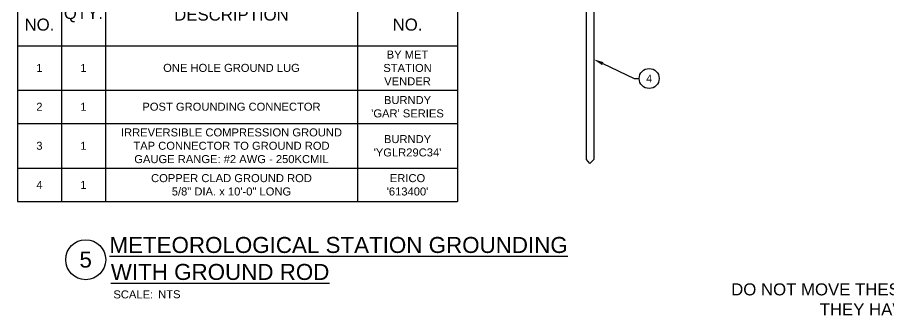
# Model space of a CAD drawing. Header units: feet. Extents: x 0.3 to 98.5, y -18.6 to 31.5.
# Drawn here: x 0.42 to 11.31, y -18.6 to -14.88 of the extents above; entities that cross this region are included whole.
import ezdxf
from ezdxf import colors
from ezdxf.entities.mleader import LeaderData, LeaderLine
from ezdxf.enums import TextEntityAlignment as Align
from ezdxf.math import Vec2, Vec3

# ---------------------------------------------------------------- set-up
doc = ezdxf.new("R2010")
doc.units = ezdxf.units.FT
doc.header["$MEASUREMENT"] = 0
for name, color, linetype in [('E-DETL', 1, 'Continuous'), ('G-ANNO-TEXT', 1, 'Continuous'), ('G-ANNO-TEXT @ 1', 1, 'Continuous')]:
    doc.layers.add(name, color=color, linetype=linetype)
doc.layers.add('G-NPLT', color=67, linetype='Continuous', plot=False)
doc.styles.add('NEI-A', font='arial.ttf')
doc.styles.get("Standard").update_dxf_attribs({"font": 'arial.ttf'})

# ---------------------------------------------------------------- blocks, each defined once
blk = doc.blocks.new('*T31')
at = {"layer": 'G-ANNO-TEXT', "color": 0, "linetype": 'ByBlock', "lineweight": -2, "transparency": 16777216}
for p, q in [((0, 0), (5.5, 0)), ((0, 0), (0, -3.169995116264747)), ((5.5, 0), (5.5, -3.169995116264747)), ((0, -0.4499999999999993), (5.5, -0.4499999999999993)), ((0.55, -0.4499999999999993), (0.55, -3.169995116264747)), ((1.1, -0.4499999999999993), (1.1, -3.169995116264747)), ((4.25, -0.4499999999999993), (4.25, -3.169995116264747)), ((0, -1.225218281036835), (5.5, -1.225218281036835)), ((0, -1.780325147794452), (5.5, -1.780325147794452)), ((0, -2.195014611338376), (5.5, -2.195014611338376)), ((0, -2.755305652720821), (5.5, -2.755305652720821)), ((0, -3.169995116264747), (5.5, -3.169995116264747))]:
    blk.add_line(p, q, dxfattribs=at)
at = {"layer": 'G-ANNO-TEXT', "color": 0, "transparency": 16777216, "attachment_point": 5, "style": 'NEI-A'}
for s, insert, char_height, width in [('BILL OF MATERIALS', (2.75, -0.2250000000000014), 0.2, 5.38), ('ITEM\\PNO.', (0.275, -0.837609140518417), 0.15, 0.43), ('MFR. CAT. NO.', (4.875, -0.837609140518417), 0.15, 1.13), ('QTY.', (0.8250000000000002, -0.837609140518417), 0.15, 0.43), ('DESCRIPTION', (2.675, -0.837609140518417), 0.15, 3.03), ('BY MET STATION VENDER', (4.875, -1.502771714415644), 0.1, 1.13), ('1', (0.275, -1.502771714415644), 0.1, 0.43), ('1', (0.8250000000000002, -1.502771714415644), 0.1, 0.43), ('ONE HOLE GROUND LUG', (2.675, -1.502771714415644), 0.1, 3.03), ('2', (0.275, -1.987669879566415), 0.1, 0.43), ('1', (0.8250000000000002, -1.987669879566415), 0.1, 0.43), ('POST GROUNDING CONNECTOR', (2.675, -1.987669879566415), 0.1, 3.03), ("BURNDY\\P'GAR' SERIES", (4.875, -1.987669879566415), 0.1, 1.13), ('\\A1;IRREVERSIBLE COMPRESSION GROUND\\PTAP CONNECTOR TO GROUND ROD\\PGAUGE RANGE: #2 AWG - 250KCMIL', (2.675, -2.475160132029597), 0.1, 3.03), ("BURNDY\\P'YGLR29C34'", (4.875, -2.475160132029597), 0.1, 1.13), ('3', (0.275, -2.475160132029597), 0.1, 0.43), ('1', (0.8250000000000002, -2.475160132029597), 0.1, 0.43), ('\\A1;COPPER CLAD GROUND ROD \\P5/8" DIA. x 10\'-0" LONG', (2.675, -2.962650384492783), 0.1, 3.03), ("ERICO\\P'613400'", (4.875, -2.962650384492783), 0.1, 1.13), ('4', (0.275, -2.962650384492783), 0.1, 0.43), ('1', (0.8250000000000002, -2.962650384492783), 0.1, 0.43)]:
    blk.add_mtext(s, dxfattribs=dict(at, insert=insert, char_height=char_height, width=width))
blk = doc.blocks.new('MET STATION - GND ROD')
at = {"layer": 'E-DETL', "linetype": 'Continuous'}
blk.add_lwpolyline([(20.39122732503063, -19.36807849047621), (21.51622732503063, -19.36807849047621), (21.51622732503063, -45.52145029932247), (20.92735640879704, -46.13660604287982), (20.39122732503063, -45.52834555136421)], close=True, dxfattribs=at)
blk = doc.blocks.new('_TagCircle')
at = {"color": 0, "linetype": 'ByBlock', "lineweight": -2, "transparency": 16777216}
blk.add_circle((0, 0), 0.125, dxfattribs=at)
at = {"color": 0, "transparency": 16777216, "style": 'NEI-A'}
blk.add_attdef('TAGNUMBER', text='', height=0.09375, dxfattribs=at).set_placement((0, -0.046875), align=Align.CENTER)
blk = doc.blocks.new('DETAIL_TITLE')
blk.add_circle((0.5923, -0.5126), 0.25)
at = {"style": 'NEI-A'}
blk.add_attdef('DETAIL_TITLE_001', (0.909896588761212, -0.4851383791434918), '', height=0.2, dxfattribs=at)
at = {"style": 'NEI-A', "flags": 8}
blk.add_attdef('#', text='', height=0.2, dxfattribs=at).set_placement((0.5922, -0.5109), align=Align.MIDDLE_CENTER)
at = {"style": 'NEI-A'}
for tag, p in [('SCALE:', (0.9386493124493107, -0.7379200523425924)), ('1"_=_', (1.547398728572484, -0.7379200523425924))]:
    blk.add_attdef(tag, text='', height=0.1, dxfattribs=at).set_placement(p, align=Align.BOTTOM_LEFT)

msp = doc.modelspace()

# ---------------------------------------------------------------- block references
msp.add_blockref('*T31', (0.4182598729246436, -14.00806191815159))
at = {"layer": 'E-DETL', "xscale": 0.07980440988888426, "yscale": 0.07980440988888426, "zscale": 0.07980440988888426}
msp.add_blockref('MET STATION - GND ROD', (5.902979180874181, -13.02203787314258), dxfattribs=at)
at = {"layer": 'G-ANNO-TEXT @ 1'}
ref = msp.add_blockref('DETAIL_TITLE', (0.6788985676997967, -17.39253347465043), dxfattribs=at)
ref.add_attrib('#', '5', dxfattribs={"layer": '0', "height": 0.2, "style": 'NEI-A'}).set_placement((1.271098567699795, -17.90343347465043), align=Align.MIDDLE_CENTER)
ref.add_attrib('DETAIL_TITLE_001', '%%UMETEOROLOGICAL STATION GROUNDING', (1.568058457961693, -17.82121892064249), dxfattribs={"layer": '0', "height": 0.2, "style": 'NEI-A'})
ref.add_attrib('SCALE:', 'SCALE:', dxfattribs={"layer": '0', "height": 0.1, "style": 'NEI-A'}).set_placement((1.617547880149111, -18.28871711051907), align=Align.TOP_LEFT)
ref.add_attrib('1"_=_', 'NTS', dxfattribs={"layer": '0', "height": 0.1, "style": 'NEI-A'}).set_placement((2.177273453827162, -18.28662379908312), align=Align.TOP_LEFT)
ref.add_attrib('DETAIL_TITLE_002', '%%UWITH GROUND ROD', (1.585384515260465, -18.15809932082439), dxfattribs={"layer": '0', "height": 0.2, "style": 'NEI-A'})

# ---------------------------------------------------------------- texts
at = {"layer": 'G-NPLT', "insert": (11.8117407626401, -18.60280465634291), "char_height": 0.15, "attachment_point": 8, "style": 'NEI-A'}
msp.add_mtext_dynamic_manual_height_columns('DO NOT MOVE THESE TWO VIEWPORTS ABOVE. THEY HAVE NAMED VIEWS', width=5.355729024556616, gutter_width=0.546875, heights=[0], dxfattribs=at)

# ---------------------------------------------------------------- leaders
at = {"layer": 'G-ANNO-TEXT'}
ml = msp.add_multileader_block('Standard', dxfattribs=at)
ml.set_content('_TagCircle', color=256)
ml.set_attribute('TAGNUMBER', '4', width=0)
ml.set_leader_properties()
ml.build(insert=Vec2(0, 0))
ml.multileader.update_dxf_attribs({"dogleg_length": 0.0625, "arrow_head_size": 0.125})
ctx = ml.context
ctx.base_point, ctx.char_height, ctx.arrow_head_size, ctx.landing_gap_size, ctx.plane_origin = Vec3(8.188021785194458, -15.64248955087333), 0.1, 0.125, 0.0625, Vec3(5.182683497652295, -17.04808443094218)
notes = []
notes.append((ctx, [(0, (1, 1, 0), (8.125521785194458, -15.64248955087333), (1, 0), 0.0625, [(0, [(7.620069005583336, -15.40368431367005)], 0, [])])]))
ctx.block.insert = Vec3(8.313021785194458, -15.64248955087333)
for ctx, leaders in notes:
    for number, flags, end, landing, length, lines in leaders:
        leader = LeaderData()
        leader.index, (leader.has_last_leader_line, leader.has_dogleg_vector, leader.attachment_direction) = number, flags
        leader.last_leader_point, leader.dogleg_vector, leader.dogleg_length = Vec3(end), Vec3(landing), length
        for number, points, colour, breaks in lines:
            line = LeaderLine()
            line.index, line.vertices, line.color, line.breaks = number, Vec3.list(points), colors.encode_raw_color(colour), breaks
            leader.lines.append(line)
        ctx.leaders.append(leader)

doc.saveas('drawing.dxf')
